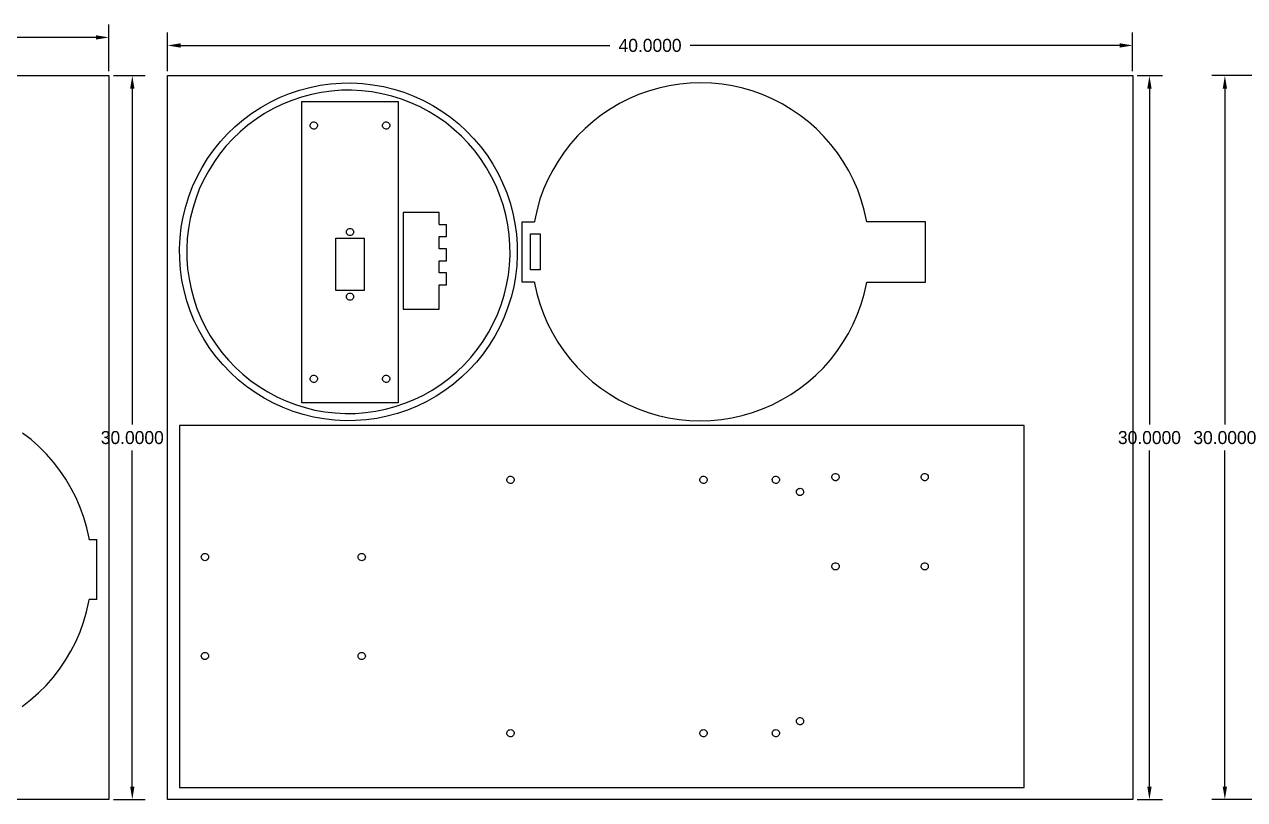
# Model space of a CAD drawing. Header units: centimetres. Extents: x -76 to 106, y -8 to 59.
# Drawn here: x -39.1 to 11.4, y -7.7 to 24.5 of the extents above; entities that cross this region are included whole.
import ezdxf

# ---------------------------------------------------------------- set-up
doc = ezdxf.new("R2010")
doc.units = ezdxf.units.CM
doc.layers.get('0').update_dxf_attribs({"linetype": 'CONTINUOUS'})
doc.layers.get('Defpoints').update_dxf_attribs({"linetype": 'CONTINUOUS'})
doc.layers.add('邊界', color=90, linetype='CONTINUOUS')
doc.dimstyles.get("Standard").update_dxf_attribs({"dimscale": 3, "dimtxt": 0.18, "dimasz": 0.18, "dimexe": 0.18, "dimexo": 0.0625, "dimgap": 0.09, "dimtad": 0, "dimtih": 1, "dimtoh": 1, "dimdec": 4, "dimzin": 0, "dimdsep": 46, "dimtxsty": 'STANDARD', "dimcen": 0.09, "dimadec": 0, "dimazin": 0, "dimtfac": 1, "dimtdec": 4, "dimtofl": 0, "dimtmove": 0, "dimatfit": 3, "dimfxl": 1, "dimtolj": 1, "dimtzin": 0, "dimarcsym": 0})

# ---------------------------------------------------------------- blocks, each defined once
blk = doc.blocks.new('*D9')
at = {"color": 0, "lineweight": -2, "transparency": 16777216}
for p, q in [((12.768, 22.337), (10.092, 22.337)), ((10.632, 21.797), (10.632, 7.877)), ((10.632, -7.123), (10.632, 6.797)), ((12.768, -7.663), (10.092, -7.663))]:
    blk.add_line(p, q, dxfattribs=at)
at = {"color": 0, "transparency": 16777216}
for points in [[(10.542, 21.797), (10.722, 21.797), (10.632, 22.337)], [(10.542, -7.123), (10.722, -7.123), (10.632, -7.663)]]:
    blk.add_solid(points, dxfattribs=at)
at = {"layer": 'Defpoints', "color": 0, "transparency": 16777216}
for p in [(10.632, 22.337), (12.956, 22.337), (12.956, -7.663)]:
    blk.add_point(p, dxfattribs=at)
at = {"color": 0, "transparency": 16777216, "insert": (10.632, 7.337), "char_height": 0.54, "attachment_point": 5}
blk.add_mtext('\\A1;30.0000', dxfattribs=at)
blk = doc.blocks.new('*D12')
at = {"color": 0, "lineweight": -2, "transparency": 16777216}
for p, q in [((-33.189, 22.525), (-33.189, 24.128)), ((6.811, 22.525), (6.811, 24.128)), ((-32.649, 23.588), (-14.854, 23.588)), ((6.271, 23.588), (-11.524, 23.588))]:
    blk.add_line(p, q, dxfattribs=at)
at = {"color": 0, "transparency": 16777216}
for points in [[(-32.649, 23.678), (-32.649, 23.498), (-33.189, 23.588)], [(6.271, 23.678), (6.271, 23.498), (6.811, 23.588)]]:
    blk.add_solid(points, dxfattribs=at)
at = {"layer": 'Defpoints', "color": 0, "transparency": 16777216}
for p in [(6.811, 23.588), (-33.189, 22.337), (6.811, 22.337)]:
    blk.add_point(p, dxfattribs=at)
at = {"color": 0, "transparency": 16777216, "insert": (-13.189, 23.588), "char_height": 0.54, "attachment_point": 5}
blk.add_mtext('\\A1;40.0000', dxfattribs=at)
blk = doc.blocks.new('*D13')
at = {"color": 0, "lineweight": -2, "transparency": 16777216}
for p, q in [((6.999, 22.337), (8.046, 22.337)), ((7.506, 21.797), (7.506, 7.877)), ((7.506, -7.123), (7.506, 6.797)), ((6.999, -7.663), (8.046, -7.663))]:
    blk.add_line(p, q, dxfattribs=at)
at = {"color": 0, "transparency": 16777216}
for points in [[(7.416, 21.797), (7.596, 21.797), (7.506, 22.337)], [(7.416, -7.123), (7.596, -7.123), (7.506, -7.663)]]:
    blk.add_solid(points, dxfattribs=at)
at = {"layer": 'Defpoints', "color": 0, "transparency": 16777216}
for p in [(6.811, 22.337), (6.811, -7.663), (7.506, -7.663)]:
    blk.add_point(p, dxfattribs=at)
at = {"color": 0, "transparency": 16777216, "insert": (7.506, 7.337), "char_height": 0.54, "attachment_point": 5}
blk.add_mtext('\\A1;30.0000', dxfattribs=at)
blk = doc.blocks.new('*D14')
at = {"color": 0, "lineweight": -2, "transparency": 16777216}
for p, q in [((-75.617, 22.525), (-75.617, 24.461)), ((-35.617, 22.525), (-35.617, 24.461)), ((-75.077, 23.921), (-57.282, 23.921)), ((-36.157, 23.921), (-53.952, 23.921))]:
    blk.add_line(p, q, dxfattribs=at)
at = {"color": 0, "transparency": 16777216}
for points in [[(-75.077, 24.011), (-75.077, 23.831), (-75.617, 23.921)], [(-36.157, 24.011), (-36.157, 23.831), (-35.617, 23.921)]]:
    blk.add_solid(points, dxfattribs=at)
at = {"layer": 'Defpoints', "color": 0, "transparency": 16777216}
for p in [(-35.617, 23.921), (-75.617, 22.337), (-35.617, 22.337)]:
    blk.add_point(p, dxfattribs=at)
at = {"color": 0, "transparency": 16777216, "insert": (-55.617, 23.921), "char_height": 0.54, "attachment_point": 5}
blk.add_mtext('\\A1;40.0000', dxfattribs=at)
blk = doc.blocks.new('*D15')
at = {"color": 0, "lineweight": -2, "transparency": 16777216}
for p, q in [((-35.429, 22.337), (-34.107, 22.337)), ((-34.647, 21.797), (-34.647, 7.877)), ((-34.647, -7.123), (-34.647, 6.797)), ((-35.429, -7.663), (-34.107, -7.663))]:
    blk.add_line(p, q, dxfattribs=at)
at = {"color": 0, "transparency": 16777216}
for points in [[(-34.737, 21.797), (-34.557, 21.797), (-34.647, 22.337)], [(-34.737, -7.123), (-34.557, -7.123), (-34.647, -7.663)]]:
    blk.add_solid(points, dxfattribs=at)
at = {"layer": 'Defpoints', "color": 0, "transparency": 16777216}
for p in [(-35.617, 22.337), (-35.617, -7.663), (-34.647, -7.663)]:
    blk.add_point(p, dxfattribs=at)
at = {"color": 0, "transparency": 16777216, "insert": (-34.647, 7.337), "char_height": 0.54, "attachment_point": 5}
blk.add_mtext('\\A1;30.0000', dxfattribs=at)

msp = doc.modelspace()

# ---------------------------------------------------------------- linework, layer by layer
for p, q in [((-27.71975, 21.73523), (-27.29509, 21.84943)), ((-27.29509, 21.84943), (-26.86409, 21.93675)), ((-26.86409, 21.93675), (-26.42847, 21.99683)), ((-26.42847, 21.99683), (-25.98993, 22.02944)), ((-25.98993, 22.02944), (-25.5502, 22.03444)), ((-25.5502, 22.03444), (-25.11104, 22.01183)), ((-25.11104, 22.01183), (-24.67415, 21.96169)), ((-24.67415, 21.96169), (-24.24128, 21.88421)), ((-24.24128, 21.88421), (-23.81413, 21.77971)), ((-23.81413, 21.77971), (-23.39438, 21.64859)), ((-12.8254, 21.82066), (-13.24792, 21.69879)), ((-12.39605, 21.91576), (-12.8254, 21.82066)), ((-11.96158, 21.98372), (-12.39605, 21.91576)), ((-11.52371, 22.02426), (-11.96158, 21.98372)), ((-11.08415, 22.03723), (-11.52371, 22.02426)), ((-10.64464, 22.02257), (-11.08415, 22.03723)), ((-10.20692, 21.98034), (-10.64464, 22.02257)), ((-9.77272, 21.91071), (-10.20692, 21.98034)), ((-9.34374, 21.81396), (-9.77272, 21.91071)), ((-8.92169, 21.69046), (-9.34374, 21.81396)), ((-28.93914, 21.23629), (-28.5434, 21.42805)), ((-28.5434, 21.42805), (-28.1364, 21.59458)), ((-28.03152, 21.31335), (-28.42107, 21.15396)), ((-28.1364, 21.59458), (-27.71975, 21.73523)), ((-27.63273, 21.44797), (-28.03152, 21.31335)), ((-27.22628, 21.55728), (-27.63273, 21.44797)), ((-27.62454, 21.27255), (-23.62454, 21.27255)), ((-27.62454, 8.77255), (-27.62454, 21.27255)), ((-26.81377, 21.64085), (-27.22628, 21.55728)), ((-26.39682, 21.69835), (-26.81377, 21.64085)), ((-25.97708, 21.72956), (-26.39682, 21.69835)), ((-25.55622, 21.73436), (-25.97708, 21.72956)), ((-25.13588, 21.71271), (-25.55622, 21.73436)), ((-24.71773, 21.66472), (-25.13588, 21.71271)), ((-24.30342, 21.59057), (-24.71773, 21.66472)), ((-23.89458, 21.49055), (-24.30342, 21.59057)), ((-23.49283, 21.36505), (-23.89458, 21.49055)), ((-23.62454, 21.27255), (-23.62454, 8.77255)), ((-23.09975, 21.21458), (-23.49283, 21.36505)), ((-23.39438, 21.64859), (-22.98369, 21.49138)), ((-22.98369, 21.49138), (-22.58369, 21.30868)), ((-22.58369, 21.30868), (-22.19594, 21.10124)), ((-14.06588, 21.37676), (-14.45808, 21.17787)), ((-13.66196, 21.55063), (-14.06588, 21.37676)), ((-13.24792, 21.69879), (-13.66196, 21.55063)), ((-8.50823, 21.5407), (-8.92169, 21.69046)), ((-8.10498, 21.36528), (-8.50823, 21.5407)), ((-7.71355, 21.16488), (-8.10498, 21.36528)), ((-30.04345, 20.51771), (-29.69065, 20.78022)), ((-29.69065, 20.78022), (-29.32206, 21.02007)), ((-29.16634, 20.76347), (-29.51912, 20.53391)), ((-29.32206, 21.02007), (-28.93914, 21.23629)), ((-28.79984, 20.97043), (-29.16634, 20.76347)), ((-28.42107, 21.15396), (-28.79984, 20.97043)), ((-22.7169, 21.03972), (-23.09975, 21.21458)), ((-22.34578, 20.84116), (-22.7169, 21.03972)), ((-21.98786, 20.6197), (-22.34578, 20.84116)), ((-22.19594, 21.10124), (-21.82199, 20.86985)), ((-21.82199, 20.86985), (-21.4633, 20.61544)), ((-14.83703, 20.95475), (-15.20121, 20.70827)), ((-14.45808, 21.17787), (-14.83703, 20.95475)), ((-7.33547, 20.9403), (-7.71355, 21.16488)), ((-6.97223, 20.69242), (-7.33547, 20.9403)), ((-30.69618, 19.9289), (-30.37907, 20.23356)), ((-30.37907, 20.23356), (-30.04345, 20.51771)), ((-29.85679, 20.28266), (-30.17802, 20.01069)), ((-29.51912, 20.53391), (-29.85679, 20.28266)), ((-27.27413, 20.28364), (-27.26616, 20.32198)), ((-27.27191, 20.24455), (-27.27413, 20.28364)), ((-27.25964, 20.20736), (-27.27191, 20.24455)), ((-27.26616, 20.32198), (-27.24854, 20.35695)), ((-27.24854, 20.35695), (-27.22247, 20.38617)), ((-27.22247, 20.38617), (-27.18973, 20.40765)), ((-27.18973, 20.40765), (-27.15254, 20.41992)), ((-27.15254, 20.41992), (-27.11345, 20.42214)), ((-27.11345, 20.42214), (-27.07511, 20.41417)), ((-27.07511, 20.41417), (-27.04014, 20.39655)), ((-27.04014, 20.39655), (-27.01092, 20.37048)), ((-27.01092, 20.37048), (-26.98945, 20.33774)), ((-26.98945, 20.33774), (-26.97718, 20.30055)), ((-26.97495, 20.26146), (-26.98292, 20.22312)), ((-26.97718, 20.30055), (-26.97495, 20.26146)), ((-24.27413, 20.28364), (-24.26616, 20.32198)), ((-24.27191, 20.24455), (-24.27413, 20.28364)), ((-24.25964, 20.20736), (-24.27191, 20.24455)), ((-24.26616, 20.32198), (-24.24854, 20.35695)), ((-24.24854, 20.35695), (-24.22247, 20.38617)), ((-24.22247, 20.38617), (-24.18973, 20.40765)), ((-24.18973, 20.40765), (-24.15254, 20.41992)), ((-24.15254, 20.41992), (-24.11345, 20.42214)), ((-24.11345, 20.42214), (-24.07511, 20.41417)), ((-24.07511, 20.41417), (-24.04014, 20.39655)), ((-24.04014, 20.39655), (-24.01092, 20.37048)), ((-24.01092, 20.37048), (-23.98945, 20.33774)), ((-23.98945, 20.33774), (-23.97718, 20.30055)), ((-23.97495, 20.26146), (-23.98292, 20.22312)), ((-23.97718, 20.30055), (-23.97495, 20.26146)), ((-21.64455, 20.3762), (-21.98786, 20.6197)), ((-21.31721, 20.11162), (-21.64455, 20.3762)), ((-21.4633, 20.61544), (-21.1213, 20.33901)), ((-21.1213, 20.33901), (-20.79733, 20.04165)), ((-15.5492, 20.43942), (-15.87962, 20.14924)), ((-15.20121, 20.70827), (-15.5492, 20.43942)), ((-6.62528, 20.42223), (-6.97223, 20.69242)), ((-6.29598, 20.13078), (-6.62528, 20.42223)), ((-30.99354, 19.60493), (-30.69618, 19.9289)), ((-30.17802, 20.01069), (-30.48154, 19.71909)), ((-27.23816, 20.17462), (-27.25964, 20.20736)), ((-27.20894, 20.14855), (-27.23816, 20.17462)), ((-27.17397, 20.13093), (-27.20894, 20.14855)), ((-27.13564, 20.12296), (-27.17397, 20.13093)), ((-27.09654, 20.12519), (-27.13564, 20.12296)), ((-27.05935, 20.13746), (-27.09654, 20.12519)), ((-27.02661, 20.15893), (-27.05935, 20.13746)), ((-27.00054, 20.18815), (-27.02661, 20.15893)), ((-26.98292, 20.22312), (-27.00054, 20.18815)), ((-24.23816, 20.17462), (-24.25964, 20.20736)), ((-24.20894, 20.14855), (-24.23816, 20.17462)), ((-24.17397, 20.13093), (-24.20894, 20.14855)), ((-24.13564, 20.12296), (-24.17397, 20.13093)), ((-24.09654, 20.12519), (-24.13564, 20.12296)), ((-24.05935, 20.13746), (-24.09654, 20.12519)), ((-24.02661, 20.15893), (-24.05935, 20.13746)), ((-24.00054, 20.18815), (-24.02661, 20.15893)), ((-23.98292, 20.22312), (-24.00054, 20.18815)), ((-21.00713, 19.82701), (-21.31721, 20.11162)), ((-20.71554, 19.52349), (-21.00713, 19.82701)), ((-20.79733, 20.04165), (-20.49267, 19.72453)), ((-20.49267, 19.72453), (-20.20852, 19.38892)), ((-16.19117, 19.83889), (-16.48262, 19.50959)), ((-15.87962, 20.14924), (-16.19117, 19.83889)), ((-5.98563, 19.81923), (-6.29598, 20.13078)), ((-5.69545, 19.48881), (-5.98563, 19.81923)), ((-31.52438, 18.90424), (-31.26997, 19.26292)), ((-31.26997, 19.26292), (-30.99354, 19.60493)), ((-30.76615, 19.40901), (-31.03073, 19.08167)), ((-30.48154, 19.71909), (-30.76615, 19.40901)), ((-20.44357, 19.20226), (-20.71554, 19.52349)), ((-20.20852, 19.38892), (-19.946, 19.03612)), ((-16.48262, 19.50959), (-16.75281, 19.16264)), ((-5.4266, 19.14082), (-5.69545, 19.48881)), ((-31.75577, 18.53028), (-31.52438, 18.90424)), ((-31.27423, 18.73837), (-31.49569, 18.38045)), ((-31.03073, 19.08167), (-31.27423, 18.73837)), ((-20.19231, 18.86459), (-20.44357, 19.20226)), ((-19.96275, 18.51181), (-20.19231, 18.86459)), ((-19.946, 19.03612), (-19.70616, 18.66753)), ((-17.00069, 18.7994), (-17.22527, 18.42132)), ((-16.75281, 19.16264), (-17.00069, 18.7994)), ((-5.18012, 18.77663), (-5.4266, 19.14082)), ((-4.957, 18.39769), (-5.18012, 18.77663)), ((-31.96322, 18.14254), (-31.75577, 18.53028)), ((-31.49569, 18.38045), (-31.69425, 18.00933)), ((-19.7558, 18.14531), (-19.96275, 18.51181)), ((-19.70616, 18.66753), (-19.48993, 18.28461)), ((-19.48993, 18.28461), (-19.29818, 17.88887)), ((-17.22527, 18.42132), (-17.42567, 18.02989)), ((-4.75811, 18.00549), (-4.957, 18.39769)), ((-32.30312, 17.33185), (-32.14591, 17.74253)), ((-32.14591, 17.74253), (-31.96322, 18.14254)), ((-31.69425, 18.00933), (-31.86911, 17.62648)), ((-19.57226, 17.76654), (-19.7558, 18.14531)), ((-19.41287, 17.37699), (-19.57226, 17.76654)), ((-19.29818, 17.88887), (-19.13165, 17.48187)), ((-17.42567, 18.02989), (-17.60109, 17.62664)), ((-4.58424, 17.60157), (-4.75811, 18.00549)), ((-32.43424, 16.9121), (-32.30312, 17.33185)), ((-32.01958, 17.2334), (-32.14508, 16.83165)), ((-31.86911, 17.62648), (-32.01958, 17.2334)), ((-19.27826, 16.9782), (-19.41287, 17.37699)), ((-19.13165, 17.48187), (-18.991, 17.06522)), ((-17.75085, 17.21318), (-17.87435, 16.79113)), ((-17.60109, 17.62664), (-17.75085, 17.21318)), ((-4.43608, 17.18753), (-4.58424, 17.60157)), ((-32.53874, 16.48495), (-32.43424, 16.9121)), ((-32.14508, 16.83165), (-32.2451, 16.42281)), ((-19.16895, 16.57175), (-19.27826, 16.9782)), ((-18.991, 17.06522), (-18.8768, 16.64056)), ((-17.87435, 16.79113), (-17.9711, 16.36215)), ((-4.31421, 16.765), (-4.43608, 17.18753)), ((-4.21911, 16.33566), (-4.31421, 16.765)), ((-32.61622, 16.05207), (-32.53874, 16.48495)), ((-32.2451, 16.42281), (-32.31925, 16.0085)), ((-21.92454, 16.66831), (-23.42454, 16.66831)), ((-23.42454, 16.66831), (-23.42454, 12.66674)), ((-21.92454, 16.16674), (-21.92454, 16.66831)), ((-19.08538, 16.15924), (-19.16895, 16.57175)), ((-18.8768, 16.64056), (-18.78948, 16.20956)), ((-18.78948, 16.20956), (-18.7294, 15.77394)), ((-18.49429, 16.28501), (-17.98347, 16.28501)), ((-18.49429, 13.78501), (-18.49429, 16.28501)), ((-17.9711, 16.36215), (-17.98347, 16.28501)), ((-4.21118, 16.28501), (-4.21911, 16.33566)), ((-1.76892, 16.28501), (-4.21118, 16.28501)), ((-1.76892, 13.78501), (-1.76892, 16.28501)), ((-32.66636, 15.61519), (-32.61622, 16.05207)), ((-32.31925, 16.0085), (-32.36725, 15.59035)), ((-25.77454, 15.85764), (-25.76943, 15.89646)), ((-25.76943, 15.81881), (-25.77454, 15.85764)), ((-25.76943, 15.89646), (-25.75445, 15.93264)), ((-25.75445, 15.78264), (-25.76943, 15.81881)), ((-25.75445, 15.93264), (-25.73061, 15.9637)), ((-25.73061, 15.75157), (-25.75445, 15.78264)), ((-25.73061, 15.9637), (-25.69954, 15.98754)), ((-25.69954, 15.72773), (-25.73061, 15.75157)), ((-25.69954, 15.98754), (-25.66337, 16.00253)), ((-25.66337, 15.71275), (-25.69954, 15.72773)), ((-25.66337, 16.00253), (-25.62454, 16.00764)), ((-25.62454, 15.70764), (-25.66337, 15.71275)), ((-25.62454, 16.00764), (-25.58572, 16.00253)), ((-25.58572, 15.71275), (-25.62454, 15.70764)), ((-25.58572, 16.00253), (-25.54954, 15.98754)), ((-25.54954, 15.72773), (-25.58572, 15.71275)), ((-25.54954, 15.98754), (-25.51848, 15.9637)), ((-25.51848, 15.75157), (-25.54954, 15.72773)), ((-25.51848, 15.9637), (-25.49464, 15.93264)), ((-25.49464, 15.78264), (-25.51848, 15.75157)), ((-25.49464, 15.93264), (-25.47965, 15.89646)), ((-25.47965, 15.81881), (-25.49464, 15.78264)), ((-25.47965, 15.89646), (-25.47454, 15.85764)), ((-25.47454, 15.85764), (-25.47965, 15.81881)), ((-21.92454, 16.16674), (-21.62454, 16.16674)), ((-21.62454, 15.66674), (-21.62454, 16.16674)), ((-19.02788, 15.74229), (-19.08538, 16.15924)), ((-18.99666, 15.32255), (-19.02788, 15.74229)), ((-18.7294, 15.77394), (-18.69679, 15.3354)), ((-18.14429, 14.28501), (-18.14429, 15.78501)), ((-18.14429, 15.78501), (-17.74429, 15.78501)), ((-17.74429, 15.78501), (-17.74429, 14.28501)), ((-32.68898, 15.17602), (-32.66636, 15.61519)), ((-32.68397, 14.7363), (-32.68898, 15.17602)), ((-32.36725, 15.59035), (-32.38889, 15.17001)), ((-26.20954, 15.60764), (-25.03954, 15.60764)), ((-26.20954, 13.42764), (-26.20954, 15.60764)), ((-25.03954, 15.60764), (-25.03954, 13.42764)), ((-21.92454, 15.16674), (-21.92454, 15.66674)), ((-21.92454, 15.66674), (-21.62454, 15.66674)), ((-18.99187, 14.90168), (-18.99666, 15.32255)), ((-18.69679, 15.3354), (-18.69178, 14.89567)), ((-32.65136, 14.29776), (-32.68397, 14.7363)), ((-32.38889, 15.17001), (-32.38409, 14.74914)), ((-32.38409, 14.74914), (-32.35288, 14.32941)), ((-21.62454, 15.16674), (-21.92454, 15.16674)), ((-21.92454, 14.16674), (-21.92454, 14.66674)), ((-21.92454, 14.66674), (-21.62454, 14.66674)), ((-21.62454, 14.66674), (-21.62454, 15.16674)), ((-19.01351, 14.48135), (-18.99187, 14.90168)), ((-18.69178, 14.89567), (-18.71439, 14.45651)), ((-32.59128, 13.86213), (-32.65136, 14.29776)), ((-32.35288, 14.32941), (-32.29538, 13.91246)), ((-21.62454, 14.16674), (-21.92454, 14.16674)), ((-21.62454, 13.66674), (-21.62454, 14.16674)), ((-19.06151, 14.0632), (-19.01351, 14.48135)), ((-18.71439, 14.45651), (-18.76454, 14.01962)), ((-17.74429, 14.28501), (-18.14429, 14.28501)), ((-32.50396, 13.43114), (-32.59128, 13.86213)), ((-32.29538, 13.91246), (-32.21181, 13.49995)), ((-21.92454, 12.66674), (-21.92454, 13.66674)), ((-21.92454, 13.66674), (-21.62454, 13.66674)), ((-19.13566, 13.64889), (-19.06151, 14.0632)), ((-18.76454, 14.01962), (-18.84201, 13.58675)), ((-17.98338, 13.78501), (-18.49429, 13.78501)), ((-17.98338, 13.78501), (-17.97616, 13.73882)), ((-17.97616, 13.73882), (-17.88105, 13.30947)), ((-4.32091, 13.28335), (-4.22416, 13.71233)), ((-4.22416, 13.71233), (-4.2125, 13.78501)), ((-4.2125, 13.78501), (-1.76892, 13.78501)), ((-32.38976, 13.00648), (-32.50396, 13.43114)), ((-32.21181, 13.49995), (-32.1025, 13.09349)), ((-25.03954, 13.42764), (-26.20954, 13.42764)), ((-25.77454, 13.17764), (-25.76943, 13.21646)), ((-25.76943, 13.13881), (-25.77454, 13.17764)), ((-25.76943, 13.21646), (-25.75445, 13.25264)), ((-25.75445, 13.25264), (-25.73061, 13.2837)), ((-25.73061, 13.2837), (-25.69954, 13.30754)), ((-25.69954, 13.30754), (-25.66337, 13.32253)), ((-25.66337, 13.32253), (-25.62454, 13.32764)), ((-25.62454, 13.32764), (-25.58572, 13.32253)), ((-25.58572, 13.32253), (-25.54954, 13.30754)), ((-25.54954, 13.30754), (-25.51848, 13.2837)), ((-25.51848, 13.2837), (-25.49464, 13.25264)), ((-25.49464, 13.25264), (-25.47965, 13.21646)), ((-25.47965, 13.21646), (-25.47454, 13.17764)), ((-25.47454, 13.17764), (-25.47965, 13.13881)), ((-19.36118, 12.8383), (-19.23568, 13.24005)), ((-19.23568, 13.24005), (-19.13566, 13.64889)), ((-18.94652, 13.1596), (-19.07763, 12.73985)), ((-18.84201, 13.58675), (-18.94652, 13.1596)), ((-17.88105, 13.30947), (-17.75918, 12.88695)), ((-4.44441, 12.8613), (-4.32091, 13.28335)), ((-32.24911, 12.58982), (-32.38976, 13.00648)), ((-32.1025, 13.09349), (-31.96788, 12.69471)), ((-31.96788, 12.69471), (-31.80849, 12.30516)), ((-25.75445, 13.10264), (-25.76943, 13.13881)), ((-25.73061, 13.07157), (-25.75445, 13.10264)), ((-25.69954, 13.04773), (-25.73061, 13.07157)), ((-25.66337, 13.03275), (-25.69954, 13.04773)), ((-25.62454, 13.02764), (-25.66337, 13.03275)), ((-25.58572, 13.03275), (-25.62454, 13.02764)), ((-25.54954, 13.04773), (-25.58572, 13.03275)), ((-25.51848, 13.07157), (-25.54954, 13.04773)), ((-25.49464, 13.10264), (-25.51848, 13.07157)), ((-25.47965, 13.13881), (-25.49464, 13.10264)), ((-23.42454, 12.66674), (-21.92454, 12.66674)), ((-19.51165, 12.44522), (-19.36118, 12.8383)), ((-19.07763, 12.73985), (-19.23485, 12.32916)), ((-17.75918, 12.88695), (-17.61102, 12.47291)), ((-4.59417, 12.44784), (-4.44441, 12.8613)), ((-32.08258, 12.18282), (-32.24911, 12.58982)), ((-31.89083, 11.78708), (-32.08258, 12.18282)), ((-31.80849, 12.30516), (-31.62496, 11.92639)), ((-19.68651, 12.06237), (-19.51165, 12.44522)), ((-19.23485, 12.32916), (-19.41754, 11.92916)), ((-17.61102, 12.47291), (-17.43715, 12.06899)), ((-4.76959, 12.04459), (-4.59417, 12.44784)), ((-31.6746, 11.40417), (-31.89083, 11.78708)), ((-31.62496, 11.92639), (-31.41801, 11.55989)), ((-20.10653, 11.33333), (-19.88507, 11.69125)), ((-19.88507, 11.69125), (-19.68651, 12.06237)), ((-19.41754, 11.92916), (-19.62499, 11.54141)), ((-17.43715, 12.06899), (-17.23826, 11.67679)), ((-17.23826, 11.67679), (-17.01514, 11.29784)), ((-5.19457, 11.27507), (-4.96999, 11.65315)), ((-4.96999, 11.65315), (-4.76959, 12.04459)), ((-31.43475, 11.03558), (-31.6746, 11.40417)), ((-31.41801, 11.55989), (-31.18845, 11.2071)), ((-31.18845, 11.2071), (-30.93719, 10.86943)), ((-20.35003, 10.99002), (-20.10653, 11.33333)), ((-19.85638, 11.16746), (-20.11079, 10.80877)), ((-19.62499, 11.54141), (-19.85638, 11.16746)), ((-17.01514, 11.29784), (-16.76866, 10.93366)), ((-5.44245, 10.91184), (-5.19457, 11.27507)), ((-31.17224, 10.68278), (-31.43475, 11.03558)), ((-30.88809, 10.34716), (-31.17224, 10.68278)), ((-30.93719, 10.86943), (-30.66522, 10.5482)), ((-20.89922, 10.3526), (-20.61461, 10.66268)), ((-20.61461, 10.66268), (-20.35003, 10.99002)), ((-20.11079, 10.80877), (-20.38722, 10.46677)), ((-16.76866, 10.93366), (-16.49981, 10.58567)), ((-5.71264, 10.56489), (-5.44245, 10.91184)), ((-30.58343, 10.03005), (-30.88809, 10.34716)), ((-30.66522, 10.5482), (-30.37362, 10.24469)), ((-30.37362, 10.24469), (-30.06354, 9.96008)), ((-21.20274, 10.061), (-20.89922, 10.3526)), ((-20.68458, 10.1428), (-21.00169, 9.83814)), ((-20.38722, 10.46677), (-20.68458, 10.1428)), ((-16.49981, 10.58567), (-16.20963, 10.25525)), ((-16.20963, 10.25525), (-15.89928, 9.9437)), ((-6.31564, 9.92524), (-6.00409, 10.23559)), ((-6.00409, 10.23559), (-5.71264, 10.56489)), ((-30.25946, 9.73269), (-30.58343, 10.03005)), ((-29.91745, 9.45626), (-30.25946, 9.73269)), ((-30.06354, 9.96008), (-29.7362, 9.6955)), ((-29.7362, 9.6955), (-29.3929, 9.452)), ((-27.27413, 9.78364), (-27.26616, 9.82198)), ((-27.27191, 9.74455), (-27.27413, 9.78364)), ((-27.25964, 9.70736), (-27.27191, 9.74455)), ((-27.26616, 9.82198), (-27.24854, 9.85695)), ((-27.23816, 9.67462), (-27.25964, 9.70736)), ((-27.24854, 9.85695), (-27.22247, 9.88617)), ((-27.20894, 9.64855), (-27.23816, 9.67462)), ((-27.22247, 9.88617), (-27.18973, 9.90765)), ((-27.17397, 9.63093), (-27.20894, 9.64855)), ((-27.18973, 9.90765), (-27.15254, 9.91992)), ((-27.13564, 9.62296), (-27.17397, 9.63093)), ((-27.15254, 9.91992), (-27.11345, 9.92214)), ((-27.09654, 9.62519), (-27.13564, 9.62296)), ((-27.11345, 9.92214), (-27.07511, 9.91417)), ((-27.05935, 9.63746), (-27.09654, 9.62519)), ((-27.07511, 9.91417), (-27.04014, 9.89655)), ((-27.02661, 9.65893), (-27.05935, 9.63746)), ((-27.04014, 9.89655), (-27.01092, 9.87048)), ((-27.00054, 9.68815), (-27.02661, 9.65893)), ((-27.01092, 9.87048), (-26.98945, 9.83774)), ((-26.98292, 9.72312), (-27.00054, 9.68815)), ((-26.98945, 9.83774), (-26.97718, 9.80055)), ((-26.97495, 9.76146), (-26.98292, 9.72312)), ((-26.97718, 9.80055), (-26.97495, 9.76146)), ((-24.27413, 9.78364), (-24.26616, 9.82198)), ((-24.27191, 9.74455), (-24.27413, 9.78364)), ((-24.25964, 9.70736), (-24.27191, 9.74455)), ((-24.26616, 9.82198), (-24.24854, 9.85695)), ((-24.23816, 9.67462), (-24.25964, 9.70736)), ((-24.24854, 9.85695), (-24.22247, 9.88617)), ((-24.20894, 9.64855), (-24.23816, 9.67462)), ((-24.22247, 9.88617), (-24.18973, 9.90765)), ((-24.17397, 9.63093), (-24.20894, 9.64855)), ((-24.18973, 9.90765), (-24.15254, 9.91992)), ((-24.13564, 9.62296), (-24.17397, 9.63093)), ((-24.15254, 9.91992), (-24.11345, 9.92214)), ((-24.09654, 9.62519), (-24.13564, 9.62296)), ((-24.11345, 9.92214), (-24.07511, 9.91417)), ((-24.05935, 9.63746), (-24.09654, 9.62519)), ((-24.07511, 9.91417), (-24.04014, 9.89655)), ((-24.02661, 9.65893), (-24.05935, 9.63746)), ((-24.04014, 9.89655), (-24.01092, 9.87048)), ((-24.00054, 9.68815), (-24.02661, 9.65893)), ((-24.01092, 9.87048), (-23.98945, 9.83774)), ((-23.98292, 9.72312), (-24.00054, 9.68815)), ((-23.98945, 9.83774), (-23.97718, 9.80055)), ((-23.97495, 9.76146), (-23.98292, 9.72312)), ((-23.97718, 9.80055), (-23.97495, 9.76146)), ((-21.86164, 9.53778), (-21.52396, 9.78904)), ((-21.52396, 9.78904), (-21.20274, 10.061)), ((-21.00169, 9.83814), (-21.33731, 9.55399)), ((-15.89928, 9.9437), (-15.56998, 9.65225)), ((-15.56998, 9.65225), (-15.22303, 9.38206)), ((-6.99405, 9.3662), (-6.64606, 9.63506)), ((-6.64606, 9.63506), (-6.31564, 9.92524)), ((-29.55877, 9.20185), (-29.91745, 9.45626)), ((-29.18481, 8.97046), (-29.55877, 9.20185)), ((-29.3929, 9.452), (-29.03498, 9.23053)), ((-29.03498, 9.23053), (-28.66386, 9.03198)), ((-22.58092, 9.10127), (-22.21442, 9.30822)), ((-22.21442, 9.30822), (-21.86164, 9.53778)), ((-21.69011, 9.29147), (-22.0587, 9.05163)), ((-21.33731, 9.55399), (-21.69011, 9.29147)), ((-15.22303, 9.38206), (-14.8598, 9.13418)), ((-14.8598, 9.13418), (-14.48172, 8.9096)), ((-7.73718, 8.89661), (-7.35823, 9.11973)), ((-7.35823, 9.11973), (-6.99405, 9.3662)), ((-28.79707, 8.76301), (-29.18481, 8.97046)), ((-28.39706, 8.58032), (-28.79707, 8.76301)), ((-28.66386, 9.03198), (-28.28101, 8.85712)), ((-28.28101, 8.85712), (-27.88793, 8.70665)), ((-27.88793, 8.70665), (-27.48618, 8.58115)), ((-23.62454, 8.77255), (-27.62454, 8.77255)), ((-24.15448, 8.51442), (-23.74802, 8.62373)), ((-23.74802, 8.62373), (-23.34924, 8.75834)), ((-23.34924, 8.75834), (-22.95969, 8.91773)), ((-22.83735, 8.64365), (-23.24435, 8.47712)), ((-22.95969, 8.91773), (-22.58092, 9.10127)), ((-22.44161, 8.8354), (-22.83735, 8.64365)), ((-22.0587, 9.05163), (-22.44161, 8.8354)), ((-14.48172, 8.9096), (-14.09028, 8.7092)), ((-14.09028, 8.7092), (-13.68703, 8.53378)), ((-8.5333, 8.52385), (-8.12938, 8.69772)), ((-8.12938, 8.69772), (-7.73718, 8.89661)), ((-27.98638, 8.4231), (-28.39706, 8.58032)), ((-27.56663, 8.29199), (-27.98638, 8.4231)), ((-27.13948, 8.18748), (-27.56663, 8.29199)), ((-27.48618, 8.58115), (-27.07734, 8.48113)), ((-26.7066, 8.11001), (-27.13948, 8.18748)), ((-27.07734, 8.48113), (-26.66303, 8.40697)), ((-26.26972, 8.05986), (-26.7066, 8.11001)), ((-26.66303, 8.40697), (-26.24488, 8.35898)), ((-26.24488, 8.35898), (-25.82454, 8.33734)), ((-25.82454, 8.33734), (-25.40368, 8.34213)), ((-25.40368, 8.34213), (-24.98394, 8.37334)), ((-24.98394, 8.37334), (-24.56699, 8.43085)), ((-24.51666, 8.13495), (-24.95229, 8.07487)), ((-24.56699, 8.43085), (-24.15448, 8.51442)), ((-24.08567, 8.22227), (-24.51666, 8.13495)), ((-23.66101, 8.33647), (-24.08567, 8.22227)), ((-23.24435, 8.47712), (-23.66101, 8.33647)), ((-13.68703, 8.53378), (-13.27357, 8.38402)), ((-13.27357, 8.38402), (-12.85152, 8.26052)), ((-12.85152, 8.26052), (-12.42254, 8.16377)), ((-12.42254, 8.16377), (-11.98834, 8.09414)), ((-11.98834, 8.09414), (-11.55062, 8.05191)), ((-10.23368, 8.09076), (-9.79921, 8.15871)), ((-9.79921, 8.15871), (-9.36986, 8.25382)), ((-9.36986, 8.25382), (-8.94734, 8.37569)), ((-8.94734, 8.37569), (-8.5333, 8.52385)), ((2.31102, 7.83725), (-32.68898, 7.83725)), ((-32.68898, 7.83725), (-32.68898, -7.16275)), ((-25.83055, 8.03725), (-26.26972, 8.05986)), ((-25.39083, 8.04226), (-25.83055, 8.03725)), ((-24.95229, 8.07487), (-25.39083, 8.04226)), ((-11.55062, 8.05191), (-11.11111, 8.03725)), ((-11.11111, 8.03725), (-10.67155, 8.05022)), ((-10.67155, 8.05022), (-10.23368, 8.09076)), ((2.31102, -7.16275), (2.31102, 7.83725)), ((-38.84418, 7.25734), (-39.19113, 7.52753)), ((-38.51488, 6.96589), (-38.84418, 7.25734)), ((-38.20453, 6.65434), (-38.51488, 6.96589)), ((-37.91435, 6.32392), (-38.20453, 6.65434)), ((-37.6455, 5.97593), (-37.91435, 6.32392)), ((-37.39902, 5.61174), (-37.6455, 5.97593)), ((-37.1759, 5.2328), (-37.39902, 5.61174)), ((-19.12402, 5.59834), (-19.11605, 5.63668)), ((-19.12179, 5.55925), (-19.12402, 5.59834)), ((-19.11605, 5.63668), (-19.09843, 5.67165)), ((-19.09843, 5.67165), (-19.07236, 5.70087)), ((-19.07236, 5.70087), (-19.03962, 5.72235)), ((-19.03962, 5.72235), (-19.00243, 5.73462)), ((-19.00243, 5.73462), (-18.96333, 5.73684)), ((-18.96333, 5.73684), (-18.925, 5.72887)), ((-18.925, 5.72887), (-18.89003, 5.71125)), ((-18.89003, 5.71125), (-18.86081, 5.68518)), ((-18.86081, 5.68518), (-18.83933, 5.65244)), ((-18.83933, 5.65244), (-18.82706, 5.61525)), ((-18.82484, 5.57616), (-18.83281, 5.53782)), ((-18.82706, 5.61525), (-18.82484, 5.57616)), ((-11.12402, 5.59834), (-11.11605, 5.63668)), ((-11.12179, 5.55925), (-11.12402, 5.59834)), ((-11.11605, 5.63668), (-11.09843, 5.67165)), ((-11.09843, 5.67165), (-11.07236, 5.70087)), ((-11.07236, 5.70087), (-11.03962, 5.72235)), ((-11.03962, 5.72235), (-11.00243, 5.73462)), ((-11.00243, 5.73462), (-10.96333, 5.73684)), ((-10.96333, 5.73684), (-10.925, 5.72887)), ((-10.925, 5.72887), (-10.89003, 5.71125)), ((-10.89003, 5.71125), (-10.86081, 5.68518)), ((-10.86081, 5.68518), (-10.83933, 5.65244)), ((-10.83933, 5.65244), (-10.82706, 5.61525)), ((-10.82484, 5.57616), (-10.83281, 5.53782)), ((-10.82706, 5.61525), (-10.82484, 5.57616)), ((-8.12402, 5.59834), (-8.11605, 5.63668)), ((-8.12179, 5.55925), (-8.12402, 5.59834)), ((-8.11605, 5.63668), (-8.09843, 5.67165)), ((-8.09843, 5.67165), (-8.07236, 5.70087)), ((-8.07236, 5.70087), (-8.03962, 5.72235)), ((-8.03962, 5.72235), (-8.00243, 5.73462)), ((-8.00243, 5.73462), (-7.96333, 5.73684)), ((-7.96333, 5.73684), (-7.925, 5.72887)), ((-7.925, 5.72887), (-7.89003, 5.71125)), ((-7.89003, 5.71125), (-7.86081, 5.68518)), ((-7.86081, 5.68518), (-7.83933, 5.65244)), ((-7.83933, 5.65244), (-7.82706, 5.61525)), ((-7.82484, 5.57616), (-7.83281, 5.53782)), ((-7.82706, 5.61525), (-7.82484, 5.57616)), ((-5.65314, 5.71956), (-5.64328, 5.75746)), ((-5.65285, 5.6804), (-5.65314, 5.71956)), ((-5.64245, 5.64265), (-5.65285, 5.6804)), ((-5.64328, 5.75746), (-5.62394, 5.79151)), ((-5.62262, 5.60889), (-5.64245, 5.64265)), ((-5.62394, 5.79151), (-5.59646, 5.8194)), ((-5.59473, 5.5814), (-5.62262, 5.60889)), ((-5.59646, 5.8194), (-5.56269, 5.83922)), ((-5.56068, 5.56206), (-5.59473, 5.5814)), ((-5.56269, 5.83922), (-5.52494, 5.84963)), ((-5.52494, 5.84963), (-5.48578, 5.84991)), ((-5.48578, 5.84991), (-5.44788, 5.84005)), ((-5.44588, 5.5629), (-5.48363, 5.55249)), ((-5.44788, 5.84005), (-5.41383, 5.82072)), ((-5.41211, 5.58272), (-5.44588, 5.5629)), ((-5.41383, 5.82072), (-5.38594, 5.79323)), ((-5.38462, 5.61061), (-5.41211, 5.58272)), ((-5.38594, 5.79323), (-5.36612, 5.75946)), ((-5.36529, 5.64466), (-5.38462, 5.61061)), ((-5.36612, 5.75946), (-5.35571, 5.72171)), ((-5.35543, 5.68256), (-5.36529, 5.64466)), ((-5.35571, 5.72171), (-5.35543, 5.68256)), ((-1.95587, 5.71956), (-1.94601, 5.75746)), ((-1.95559, 5.6804), (-1.95587, 5.71956)), ((-1.94518, 5.64265), (-1.95559, 5.6804)), ((-1.94601, 5.75746), (-1.92668, 5.79151)), ((-1.92535, 5.60889), (-1.94518, 5.64265)), ((-1.92668, 5.79151), (-1.89919, 5.8194)), ((-1.89747, 5.5814), (-1.92535, 5.60889)), ((-1.89919, 5.8194), (-1.86542, 5.83922)), ((-1.86341, 5.56206), (-1.89747, 5.5814)), ((-1.86542, 5.83922), (-1.82767, 5.84963)), ((-1.82767, 5.84963), (-1.78851, 5.84991)), ((-1.78851, 5.84991), (-1.75062, 5.84005)), ((-1.74861, 5.5629), (-1.78636, 5.55249)), ((-1.75062, 5.84005), (-1.71656, 5.82072)), ((-1.71484, 5.58272), (-1.74861, 5.5629)), ((-1.71656, 5.82072), (-1.68868, 5.79323)), ((-1.68735, 5.61061), (-1.71484, 5.58272)), ((-1.68868, 5.79323), (-1.66885, 5.75946)), ((-1.66802, 5.64466), (-1.68735, 5.61061)), ((-1.66885, 5.75946), (-1.65844, 5.72171)), ((-1.65816, 5.68256), (-1.66802, 5.64466)), ((-1.65844, 5.72171), (-1.65816, 5.68256)), ((-36.97701, 4.8406), (-37.1759, 5.2328)), ((-19.10952, 5.52206), (-19.12179, 5.55925)), ((-19.08805, 5.48932), (-19.10952, 5.52206)), ((-19.05883, 5.46325), (-19.08805, 5.48932)), ((-19.02386, 5.44563), (-19.05883, 5.46325)), ((-18.98552, 5.43766), (-19.02386, 5.44563)), ((-18.94642, 5.43989), (-18.98552, 5.43766)), ((-18.90924, 5.45216), (-18.94642, 5.43989)), ((-18.87649, 5.47363), (-18.90924, 5.45216)), ((-18.85042, 5.50285), (-18.87649, 5.47363)), ((-18.83281, 5.53782), (-18.85042, 5.50285)), ((-11.10952, 5.52206), (-11.12179, 5.55925)), ((-11.08805, 5.48932), (-11.10952, 5.52206)), ((-11.05883, 5.46325), (-11.08805, 5.48932)), ((-11.02386, 5.44563), (-11.05883, 5.46325)), ((-10.98552, 5.43766), (-11.02386, 5.44563)), ((-10.94642, 5.43989), (-10.98552, 5.43766)), ((-10.90924, 5.45216), (-10.94642, 5.43989)), ((-10.87649, 5.47363), (-10.90924, 5.45216)), ((-10.85042, 5.50285), (-10.87649, 5.47363)), ((-10.83281, 5.53782), (-10.85042, 5.50285)), ((-8.10952, 5.52206), (-8.12179, 5.55925)), ((-8.08805, 5.48932), (-8.10952, 5.52206)), ((-8.05883, 5.46325), (-8.08805, 5.48932)), ((-8.02386, 5.44563), (-8.05883, 5.46325)), ((-7.98552, 5.43766), (-8.02386, 5.44563)), ((-7.94642, 5.43989), (-7.98552, 5.43766)), ((-7.90924, 5.45216), (-7.94642, 5.43989)), ((-7.87649, 5.47363), (-7.90924, 5.45216)), ((-7.85042, 5.50285), (-7.87649, 5.47363)), ((-7.83281, 5.53782), (-7.85042, 5.50285)), ((-7.12402, 5.09834), (-7.11605, 5.13668)), ((-7.12179, 5.05925), (-7.12402, 5.09834)), ((-7.10952, 5.02206), (-7.12179, 5.05925)), ((-7.11605, 5.13668), (-7.09843, 5.17165)), ((-7.09843, 5.17165), (-7.07236, 5.20087)), ((-7.07236, 5.20087), (-7.03962, 5.22235)), ((-7.03962, 5.22235), (-7.00243, 5.23462)), ((-7.00243, 5.23462), (-6.96333, 5.23684)), ((-6.96333, 5.23684), (-6.925, 5.22887)), ((-6.925, 5.22887), (-6.89003, 5.21125)), ((-6.89003, 5.21125), (-6.86081, 5.18518)), ((-6.86081, 5.18518), (-6.83933, 5.15244)), ((-6.83933, 5.15244), (-6.82706, 5.11525)), ((-6.82484, 5.07616), (-6.83281, 5.03782)), ((-6.82706, 5.11525), (-6.82484, 5.07616)), ((-5.52278, 5.5522), (-5.56068, 5.56206)), ((-5.48363, 5.55249), (-5.52278, 5.5522)), ((-1.82552, 5.5522), (-1.86341, 5.56206)), ((-1.78636, 5.55249), (-1.82552, 5.5522)), ((-36.80314, 4.43668), (-36.97701, 4.8406)), ((-7.08805, 4.98932), (-7.10952, 5.02206)), ((-7.05883, 4.96325), (-7.08805, 4.98932)), ((-7.02386, 4.94563), (-7.05883, 4.96325)), ((-6.98552, 4.93766), (-7.02386, 4.94563)), ((-6.94642, 4.93989), (-6.98552, 4.93766)), ((-6.90924, 4.95216), (-6.94642, 4.93989)), ((-6.87649, 4.97363), (-6.90924, 4.95216)), ((-6.85042, 5.00285), (-6.87649, 4.97363)), ((-6.83281, 5.03782), (-6.85042, 5.00285)), ((-36.65498, 4.02264), (-36.80314, 4.43668)), ((-36.53311, 3.60011), (-36.65498, 4.02264)), ((-36.438, 3.17077), (-36.53311, 3.60011)), ((-36.43043, 3.12235), (-36.438, 3.17077)), ((-36.43043, 3.12235), (-36.11674, 3.12235)), ((-36.11674, 0.62235), (-36.11674, 3.12235)), ((-31.7121, 2.51825), (-31.67571, 2.5327)), ((-31.67571, 2.5327), (-31.63681, 2.53725)), ((-31.63681, 2.53725), (-31.59807, 2.53158)), ((-31.59807, 2.53158), (-31.56211, 2.51607)), ((-25.21207, 2.51825), (-25.17568, 2.5327)), ((-25.17568, 2.5327), (-25.13678, 2.53725)), ((-25.13678, 2.53725), (-25.09804, 2.53158)), ((-25.09804, 2.53158), (-25.06208, 2.51607)), ((-31.78898, 2.38945), (-31.7833, 2.42819)), ((-31.78443, 2.35055), (-31.78898, 2.38945)), ((-31.76997, 2.31416), (-31.78443, 2.35055)), ((-31.7833, 2.42819), (-31.76779, 2.46415)), ((-31.74659, 2.28275), (-31.76997, 2.31416)), ((-31.76779, 2.46415), (-31.74351, 2.49486)), ((-31.71587, 2.25847), (-31.74659, 2.28275)), ((-31.74351, 2.49486), (-31.7121, 2.51825)), ((-31.67991, 2.24296), (-31.71587, 2.25847)), ((-31.64117, 2.23728), (-31.67991, 2.24296)), ((-31.60228, 2.24183), (-31.64117, 2.23728)), ((-31.56588, 2.25629), (-31.60228, 2.24183)), ((-31.53448, 2.27967), (-31.56588, 2.25629)), ((-31.56211, 2.51607), (-31.5314, 2.49178)), ((-31.51019, 2.31039), (-31.53448, 2.27967)), ((-31.5314, 2.49178), (-31.50801, 2.46037)), ((-31.49468, 2.34635), (-31.51019, 2.31039)), ((-31.50801, 2.46037), (-31.49355, 2.42398)), ((-31.48901, 2.38509), (-31.49468, 2.34635)), ((-31.49355, 2.42398), (-31.48901, 2.38509)), ((-25.28894, 2.38945), (-25.28327, 2.42819)), ((-25.2844, 2.35055), (-25.28894, 2.38945)), ((-25.26994, 2.31416), (-25.2844, 2.35055)), ((-25.28327, 2.42819), (-25.26776, 2.46415)), ((-25.24655, 2.28275), (-25.26994, 2.31416)), ((-25.26776, 2.46415), (-25.24347, 2.49486)), ((-25.21584, 2.25847), (-25.24655, 2.28275)), ((-25.24347, 2.49486), (-25.21207, 2.51825)), ((-25.17988, 2.24296), (-25.21584, 2.25847)), ((-25.14114, 2.23728), (-25.17988, 2.24296)), ((-25.10224, 2.24183), (-25.14114, 2.23728)), ((-25.06585, 2.25629), (-25.10224, 2.24183)), ((-25.03444, 2.27967), (-25.06585, 2.25629)), ((-25.06208, 2.51607), (-25.03137, 2.49178)), ((-25.01016, 2.31039), (-25.03444, 2.27967)), ((-25.03137, 2.49178), (-25.00798, 2.46037)), ((-24.99465, 2.34635), (-25.01016, 2.31039)), ((-25.00798, 2.46037), (-24.99352, 2.42398)), ((-24.98898, 2.38509), (-24.99465, 2.34635)), ((-24.99352, 2.42398), (-24.98898, 2.38509)), ((-5.65314, 2.02052), (-5.64328, 2.05842)), ((-5.64328, 2.05842), (-5.62394, 2.09247)), ((-5.62394, 2.09247), (-5.59646, 2.12036)), ((-5.59646, 2.12036), (-5.56269, 2.14018)), ((-5.56269, 2.14018), (-5.52494, 2.15059)), ((-5.52494, 2.15059), (-5.48578, 2.15087)), ((-5.48578, 2.15087), (-5.44788, 2.14101)), ((-5.44788, 2.14101), (-5.41383, 2.12168)), ((-5.41383, 2.12168), (-5.38594, 2.09419)), ((-5.38594, 2.09419), (-5.36612, 2.06042)), ((-5.36612, 2.06042), (-5.35571, 2.02267)), ((-1.95587, 2.02052), (-1.94601, 2.05842)), ((-1.94601, 2.05842), (-1.92668, 2.09247)), ((-1.92668, 2.09247), (-1.89919, 2.12036)), ((-1.89919, 2.12036), (-1.86542, 2.14018)), ((-1.86542, 2.14018), (-1.82767, 2.15059)), ((-1.82767, 2.15059), (-1.78851, 2.15087)), ((-1.78851, 2.15087), (-1.75062, 2.14101)), ((-1.75062, 2.14101), (-1.71656, 2.12168)), ((-1.71656, 2.12168), (-1.68868, 2.09419)), ((-1.68868, 2.09419), (-1.66885, 2.06042)), ((-1.66885, 2.06042), (-1.65844, 2.02267)), ((-5.65285, 1.98136), (-5.65314, 2.02052)), ((-5.64245, 1.94361), (-5.65285, 1.98136)), ((-5.62262, 1.90985), (-5.64245, 1.94361)), ((-5.59473, 1.88236), (-5.62262, 1.90985)), ((-5.56068, 1.86302), (-5.59473, 1.88236)), ((-5.52278, 1.85316), (-5.56068, 1.86302)), ((-5.48363, 1.85345), (-5.52278, 1.85316)), ((-5.44588, 1.86386), (-5.48363, 1.85345)), ((-5.41211, 1.88368), (-5.44588, 1.86386)), ((-5.38462, 1.91157), (-5.41211, 1.88368)), ((-5.36529, 1.94562), (-5.38462, 1.91157)), ((-5.35543, 1.98352), (-5.36529, 1.94562)), ((-5.35571, 2.02267), (-5.35543, 1.98352)), ((-1.95559, 1.98136), (-1.95587, 2.02052)), ((-1.94518, 1.94361), (-1.95559, 1.98136)), ((-1.92535, 1.90985), (-1.94518, 1.94361)), ((-1.89747, 1.88236), (-1.92535, 1.90985)), ((-1.86341, 1.86302), (-1.89747, 1.88236)), ((-1.82552, 1.85316), (-1.86341, 1.86302)), ((-1.78636, 1.85345), (-1.82552, 1.85316)), ((-1.74861, 1.86386), (-1.78636, 1.85345)), ((-1.71484, 1.88368), (-1.74861, 1.86386)), ((-1.68735, 1.91157), (-1.71484, 1.88368)), ((-1.66802, 1.94562), (-1.68735, 1.91157)), ((-1.65816, 1.98352), (-1.66802, 1.94562)), ((-1.65844, 2.02267), (-1.65816, 1.98352)), ((-36.53981, 0.11846), (-36.44306, 0.54744)), ((-36.44306, 0.54744), (-36.43104, 0.62235)), ((-36.11674, 0.62235), (-36.43104, 0.62235)), ((-36.66331, -0.30359), (-36.53981, 0.11846)), ((-36.81307, -0.71706), (-36.66331, -0.30359)), ((-36.98849, -1.1203), (-36.81307, -0.71706)), ((-37.41347, -1.88982), (-37.18889, -1.51174)), ((-37.18889, -1.51174), (-36.98849, -1.1203)), ((-37.66135, -2.25305), (-37.41347, -1.88982)), ((-31.78898, -1.71059), (-31.7833, -1.67184)), ((-31.78443, -1.74948), (-31.78898, -1.71059)), ((-31.76997, -1.78587), (-31.78443, -1.74948)), ((-31.7833, -1.67184), (-31.76779, -1.63589)), ((-31.74659, -1.81728), (-31.76997, -1.78587)), ((-31.76779, -1.63589), (-31.74351, -1.60517)), ((-31.71587, -1.84157), (-31.74659, -1.81728)), ((-31.74351, -1.60517), (-31.7121, -1.58179)), ((-31.67991, -1.85707), (-31.71587, -1.84157)), ((-31.7121, -1.58179), (-31.67571, -1.56733)), ((-31.64117, -1.86275), (-31.67991, -1.85707)), ((-31.67571, -1.56733), (-31.63681, -1.56278)), ((-31.60228, -1.8582), (-31.64117, -1.86275)), ((-31.63681, -1.56278), (-31.59807, -1.56845)), ((-31.56588, -1.84374), (-31.60228, -1.8582)), ((-31.59807, -1.56845), (-31.56211, -1.58396)), ((-31.53448, -1.82036), (-31.56588, -1.84374)), ((-31.56211, -1.58396), (-31.5314, -1.60825)), ((-31.51019, -1.78964), (-31.53448, -1.82036)), ((-31.5314, -1.60825), (-31.50801, -1.63966)), ((-31.49468, -1.75369), (-31.51019, -1.78964)), ((-31.50801, -1.63966), (-31.49355, -1.67605)), ((-31.48901, -1.71494), (-31.49468, -1.75369)), ((-31.49355, -1.67605), (-31.48901, -1.71494)), ((-25.28894, -1.71059), (-25.28327, -1.67184)), ((-25.2844, -1.74948), (-25.28894, -1.71059)), ((-25.26994, -1.78587), (-25.2844, -1.74948)), ((-25.28327, -1.67184), (-25.26776, -1.63589)), ((-25.24655, -1.81728), (-25.26994, -1.78587)), ((-25.26776, -1.63589), (-25.24347, -1.60517)), ((-25.21584, -1.84157), (-25.24655, -1.81728)), ((-25.24347, -1.60517), (-25.21207, -1.58179)), ((-25.17988, -1.85707), (-25.21584, -1.84157)), ((-25.21207, -1.58179), (-25.17568, -1.56733)), ((-25.14114, -1.86275), (-25.17988, -1.85707)), ((-25.17568, -1.56733), (-25.13678, -1.56278)), ((-25.10224, -1.8582), (-25.14114, -1.86275)), ((-25.13678, -1.56278), (-25.09804, -1.56845)), ((-25.06585, -1.84374), (-25.10224, -1.8582)), ((-25.09804, -1.56845), (-25.06208, -1.58396)), ((-25.03444, -1.82036), (-25.06585, -1.84374)), ((-25.06208, -1.58396), (-25.03137, -1.60825)), ((-25.01016, -1.78964), (-25.03444, -1.82036)), ((-25.03137, -1.60825), (-25.00798, -1.63966)), ((-24.99465, -1.75369), (-25.01016, -1.78964)), ((-25.00798, -1.63966), (-24.99352, -1.67605)), ((-24.98898, -1.71494), (-24.99465, -1.75369)), ((-24.99352, -1.67605), (-24.98898, -1.71494)), ((-37.93154, -2.6), (-37.66135, -2.25305)), ((-38.53454, -3.23965), (-38.22299, -2.9293)), ((-38.22299, -2.9293), (-37.93154, -2.6)), ((-39.21295, -3.79869), (-38.86496, -3.52983)), ((-38.86496, -3.52983), (-38.53454, -3.23965)), ((-7.12402, -4.40166), (-7.11605, -4.36332)), ((-7.12179, -4.44075), (-7.12402, -4.40166)), ((-7.10952, -4.47794), (-7.12179, -4.44075)), ((-7.11605, -4.36332), (-7.09843, -4.32835)), ((-7.08805, -4.51068), (-7.10952, -4.47794)), ((-7.09843, -4.32835), (-7.07236, -4.29913)), ((-7.05883, -4.53675), (-7.08805, -4.51068)), ((-7.07236, -4.29913), (-7.03962, -4.27765)), ((-7.02386, -4.55437), (-7.05883, -4.53675)), ((-7.03962, -4.27765), (-7.00243, -4.26538)), ((-7.00243, -4.26538), (-6.96333, -4.26316)), ((-6.96333, -4.26316), (-6.925, -4.27113)), ((-6.90924, -4.54784), (-6.94642, -4.56011)), ((-6.925, -4.27113), (-6.89003, -4.28875)), ((-6.87649, -4.52637), (-6.90924, -4.54784)), ((-6.89003, -4.28875), (-6.86081, -4.31482)), ((-6.85042, -4.49715), (-6.87649, -4.52637)), ((-6.86081, -4.31482), (-6.83933, -4.34756)), ((-6.83281, -4.46218), (-6.85042, -4.49715)), ((-6.83933, -4.34756), (-6.82706, -4.38475)), ((-6.82484, -4.42384), (-6.83281, -4.46218)), ((-6.82706, -4.38475), (-6.82484, -4.42384)), ((-19.12402, -4.90166), (-19.11605, -4.86332)), ((-19.12179, -4.94075), (-19.12402, -4.90166)), ((-19.10952, -4.97794), (-19.12179, -4.94075)), ((-19.11605, -4.86332), (-19.09843, -4.82835)), ((-19.08805, -5.01068), (-19.10952, -4.97794)), ((-19.09843, -4.82835), (-19.07236, -4.79913)), ((-19.05883, -5.03675), (-19.08805, -5.01068)), ((-19.07236, -4.79913), (-19.03962, -4.77765)), ((-19.02386, -5.05437), (-19.05883, -5.03675)), ((-19.03962, -4.77765), (-19.00243, -4.76538)), ((-18.98552, -5.06234), (-19.02386, -5.05437)), ((-19.00243, -4.76538), (-18.96333, -4.76316)), ((-18.96333, -4.76316), (-18.925, -4.77113)), ((-18.90924, -5.04784), (-18.94642, -5.06011)), ((-18.925, -4.77113), (-18.89003, -4.78875)), ((-18.87649, -5.02637), (-18.90924, -5.04784)), ((-18.89003, -4.78875), (-18.86081, -4.81482)), ((-18.85042, -4.99715), (-18.87649, -5.02637)), ((-18.86081, -4.81482), (-18.83933, -4.84756)), ((-18.83281, -4.96218), (-18.85042, -4.99715)), ((-18.83933, -4.84756), (-18.82706, -4.88475)), ((-18.82484, -4.92384), (-18.83281, -4.96218)), ((-18.82706, -4.88475), (-18.82484, -4.92384)), ((-11.12402, -4.90166), (-11.11605, -4.86332)), ((-11.12179, -4.94075), (-11.12402, -4.90166)), ((-11.10952, -4.97794), (-11.12179, -4.94075)), ((-11.11605, -4.86332), (-11.09843, -4.82835)), ((-11.08805, -5.01068), (-11.10952, -4.97794)), ((-11.09843, -4.82835), (-11.07236, -4.79913)), ((-11.05883, -5.03675), (-11.08805, -5.01068)), ((-11.07236, -4.79913), (-11.03962, -4.77765)), ((-11.02386, -5.05437), (-11.05883, -5.03675)), ((-11.03962, -4.77765), (-11.00243, -4.76538)), ((-10.98552, -5.06234), (-11.02386, -5.05437)), ((-11.00243, -4.76538), (-10.96333, -4.76316)), ((-10.96333, -4.76316), (-10.925, -4.77113)), ((-10.90924, -5.04784), (-10.94642, -5.06011)), ((-10.925, -4.77113), (-10.89003, -4.78875)), ((-10.87649, -5.02637), (-10.90924, -5.04784)), ((-10.89003, -4.78875), (-10.86081, -4.81482)), ((-10.85042, -4.99715), (-10.87649, -5.02637)), ((-10.86081, -4.81482), (-10.83933, -4.84756)), ((-10.83281, -4.96218), (-10.85042, -4.99715)), ((-10.83933, -4.84756), (-10.82706, -4.88475)), ((-10.82484, -4.92384), (-10.83281, -4.96218)), ((-10.82706, -4.88475), (-10.82484, -4.92384)), ((-8.12402, -4.90166), (-8.11605, -4.86332)), ((-8.12179, -4.94075), (-8.12402, -4.90166)), ((-8.10952, -4.97794), (-8.12179, -4.94075)), ((-8.11605, -4.86332), (-8.09843, -4.82835)), ((-8.08805, -5.01068), (-8.10952, -4.97794)), ((-8.09843, -4.82835), (-8.07236, -4.79913)), ((-8.05883, -5.03675), (-8.08805, -5.01068)), ((-8.07236, -4.79913), (-8.03962, -4.77765)), ((-8.02386, -5.05437), (-8.05883, -5.03675)), ((-8.03962, -4.77765), (-8.00243, -4.76538)), ((-7.98552, -5.06234), (-8.02386, -5.05437)), ((-8.00243, -4.76538), (-7.96333, -4.76316)), ((-7.96333, -4.76316), (-7.925, -4.77113)), ((-7.90924, -5.04784), (-7.94642, -5.06011)), ((-7.925, -4.77113), (-7.89003, -4.78875)), ((-7.87649, -5.02637), (-7.90924, -5.04784)), ((-7.89003, -4.78875), (-7.86081, -4.81482)), ((-7.85042, -4.99715), (-7.87649, -5.02637)), ((-7.86081, -4.81482), (-7.83933, -4.84756)), ((-7.83281, -4.96218), (-7.85042, -4.99715)), ((-7.83933, -4.84756), (-7.82706, -4.88475)), ((-7.82484, -4.92384), (-7.83281, -4.96218)), ((-7.82706, -4.88475), (-7.82484, -4.92384)), ((-6.98552, -4.56234), (-7.02386, -4.55437)), ((-6.94642, -4.56011), (-6.98552, -4.56234)), ((-18.94642, -5.06011), (-18.98552, -5.06234)), ((-10.94642, -5.06011), (-10.98552, -5.06234)), ((-7.94642, -5.06011), (-7.98552, -5.06234)), ((-32.68898, -7.16275), (2.31102, -7.16275))]:
    msp.add_line(p, q)
at = {"layer": '邊界'}
for p, q in [((-75.61674, 22.33725), (-35.61674, 22.33725)), ((-35.61674, 22.33725), (-35.61674, -7.66275)), ((-33.18898, 22.33725), (6.81102, 22.33725)), ((-33.18898, -7.66275), (-33.18898, 22.33725)), ((6.81102, 22.33725), (6.81102, -7.66275)), ((-35.61674, -7.66275), (-75.61674, -7.66275)), ((6.81102, -7.66275), (-33.18898, -7.66275))]:
    msp.add_line(p, q, dxfattribs=at)

# ---------------------------------------------------------------- dimensions: what is measured, and where the dimension line sits
for base, p1, p2, picture, middle in [((-35.61674, 23.92084), (-75.61674, 22.33725), (-35.61674, 22.33725), '*D14', (-55.61674, 23.92084)), ((6.81102, 23.58757), (-33.18898, 22.33725), (6.81102, 22.33725), '*D12', (-13.18898, 23.58757))]:
    dim = msp.add_linear_dim(base=base, p1=p1, p2=p2, dimstyle='STANDARD')
    dim.commit()
    dim.dimension.update_dxf_attribs({"geometry": picture, "text_midpoint": middle})
for base, p1, p2, picture, middle in [((-34.64676, -7.66275), (-35.61674, 22.33725), (-35.61674, -7.66275), '*D15', (-34.64676, 7.33725)), ((7.50643, -7.66275), (6.81102, 22.33725), (6.81102, -7.66275), '*D13', (7.50643, 7.33725)), ((10.63197, 22.33725), (12.95579, -7.66275), (12.95579, 22.33725), '*D9', (10.63197, 7.33725))]:
    dim = msp.add_linear_dim(base=base, p1=p1, p2=p2, angle=90, dimstyle='STANDARD')
    dim.commit()
    dim.dimension.update_dxf_attribs({"geometry": picture, "text_midpoint": middle})

doc.saveas('drawing.dxf')
